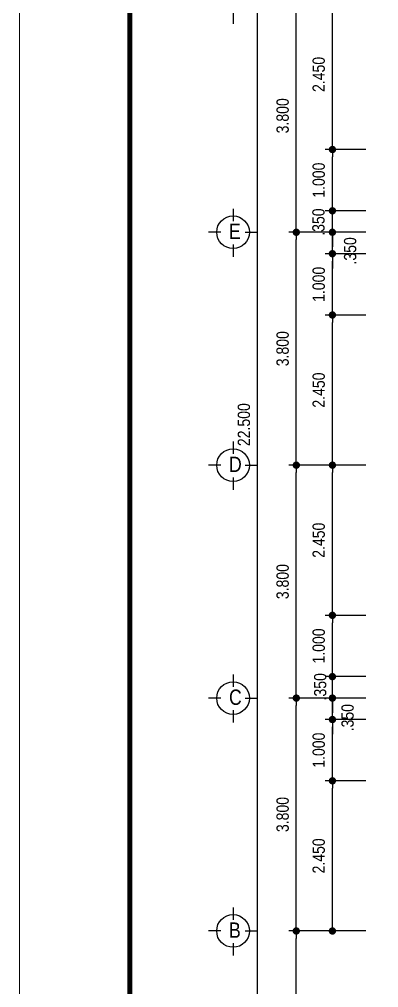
# Model space of a CAD drawing. Header units: millimetres. Extents: x 100 to 288, y -65 to 177.
# Drawn here: x 116.86 to 122.71, y -19.89 to -4.1 of the extents above; entities that cross this region are included whole.
import ezdxf

# ---------------------------------------------------------------- set-up
doc = ezdxf.new("R2010")
doc.units = ezdxf.units.MM
doc.header["$LTSCALE"] = 0.3
doc.header["$MEASUREMENT"] = 0
doc.header["$PDMODE"] = 2
doc.layers.get('0').update_dxf_attribs({"linetype": 'CONTINUOUS', "lineweight": 13})
doc.layers.get('DEFPOINTS').update_dxf_attribs({"linetype": 'CONTINUOUS', "lineweight": 13})
for name, color, linetype in [('CHU', 3, 'CONTINUOUS'), ('LAYER 1', 1, 'CONTINUOUS'), ('LAYER1', 1, 'CONTINUOUS'), ('LAYER7', 7, 'CONTINUOUS')]:
    doc.layers.add(name, color=color, linetype=linetype)
doc.styles.add('HELVE-KT', font='VHELVCN.TTF')
doc.dimstyles.new('1-100', dxfattribs={"dimtxt": 0.2, "dimasz": 0.12, "dimexe": 0.12, "dimexo": 0.2, "dimgap": 0.12, "dimtad": 1, "dimdec": 3, "dimzin": 4, "dimdsep": 46, "dimtxsty": 'HELVE-KT', "dimblk1": 'DOT', "dimblk2": 'DOT', "dimsah": 1, "dimcen": -0.18, "dimadec": 3, "dimazin": 0, "dimtfac": 1, "dimtdec": 3, "dimtmove": 2, "dimatfit": 3, "dimldrblk": 'DOT', "dimfxl": 0, "dimtolj": 1, "dimtzin": 4, "dimarcsym": 0})

# ---------------------------------------------------------------- blocks, each defined once
blk = doc.blocks.new('_DOT')
at = {"color": 0, "linetype": 'ByBlock'}
blk.add_line((-0.5, 0), (-1, 0), dxfattribs=at)
at = {"color": 0, "linetype": 'ByBlock', "const_width": 0.5}
blk.add_lwpolyline([(-0.25, 0, 1), (0.25, 0, 1)], format="xyb", close=True, dxfattribs=at)
blk = doc.blocks.new('*D922')
at = {"layer": 'DEFPOINTS', "color": 0, "lineweight": -2, "ltscale": 5}
for p in [(121.368, -18.969), (122.33, -18.969), (122.33, -22.369)]:
    blk.add_point(p, dxfattribs=at)
at = {"layer": 'LAYER 1', "color": 0, "lineweight": -2, "ltscale": 5}
for p, q in [((122.13, -18.969), (121.248, -18.969)), ((121.368, -22.249), (121.368, -19.089)), ((122.13, -22.369), (121.248, -22.369))]:
    blk.add_line(p, q, dxfattribs=at)
at = {"layer": 'LAYER 1', "color": 0, "lineweight": -2, "ltscale": 5, "xscale": 0.12, "yscale": 0.12, "zscale": 0.12}
for p, rotation in [((121.368, -18.969), 90), ((121.368, -22.369), 270)]:
    blk.add_blockref('_DOT', p, dxfattribs=dict(at, rotation=rotation))
at = {"layer": 'LAYER 1', "color": 0, "ltscale": 5, "insert": (121.146, -20.669), "char_height": 0.2, "attachment_point": 5, "rotation": 90, "style": 'HELVE-KT'}
blk.add_mtext('\\A1;3.400', dxfattribs=at)
blk = doc.blocks.new('*D923')
at = {"layer": 'DEFPOINTS', "color": 0, "lineweight": -2, "ltscale": 5}
for p in [(121.368, -15.169), (122.701, -15.169), (122.701, -18.969)]:
    blk.add_point(p, dxfattribs=at)
at = {"layer": 'LAYER 1', "color": 0, "lineweight": -2, "ltscale": 5}
for p, q in [((122.501, -15.169), (121.248, -15.169)), ((121.368, -18.849), (121.368, -15.289)), ((122.501, -18.969), (121.248, -18.969))]:
    blk.add_line(p, q, dxfattribs=at)
at = {"layer": 'LAYER 1', "color": 0, "lineweight": -2, "ltscale": 5, "xscale": 0.12, "yscale": 0.12, "zscale": 0.12}
for p, rotation in [((121.368, -15.169), 90), ((121.368, -18.969), 270)]:
    blk.add_blockref('_DOT', p, dxfattribs=dict(at, rotation=rotation))
at = {"layer": 'LAYER 1', "color": 0, "ltscale": 5, "insert": (121.146, -17.069), "char_height": 0.2, "attachment_point": 5, "rotation": 90, "style": 'HELVE-KT'}
blk.add_mtext('\\A1;3.800', dxfattribs=at)
blk = doc.blocks.new('*D924')
at = {"layer": 'DEFPOINTS', "color": 0, "lineweight": -2, "ltscale": 5}
for p in [(121.368, -11.369), (122.701, -11.369), (122.701, -15.169)]:
    blk.add_point(p, dxfattribs=at)
at = {"layer": 'LAYER 1', "color": 0, "lineweight": -2, "ltscale": 5}
for p, q in [((122.501, -11.369), (121.248, -11.369)), ((121.368, -15.049), (121.368, -11.489)), ((122.501, -15.169), (121.248, -15.169))]:
    blk.add_line(p, q, dxfattribs=at)
at = {"layer": 'LAYER 1', "color": 0, "lineweight": -2, "ltscale": 5, "xscale": 0.12, "yscale": 0.12, "zscale": 0.12}
for p, rotation in [((121.368, -11.369), 90), ((121.368, -15.169), 270)]:
    blk.add_blockref('_DOT', p, dxfattribs=dict(at, rotation=rotation))
at = {"layer": 'LAYER 1', "color": 0, "ltscale": 5, "insert": (121.146, -13.269), "char_height": 0.2, "attachment_point": 5, "rotation": 90, "style": 'HELVE-KT'}
blk.add_mtext('\\A1;3.800', dxfattribs=at)
blk = doc.blocks.new('*D925')
at = {"layer": 'DEFPOINTS', "color": 0, "lineweight": -2, "ltscale": 5}
for p in [(121.368, -7.569), (122.701, -7.569), (122.701, -11.369)]:
    blk.add_point(p, dxfattribs=at)
at = {"layer": 'LAYER 1', "color": 0, "lineweight": -2, "ltscale": 5}
for p, q in [((122.501, -7.569), (121.248, -7.569)), ((121.368, -11.249), (121.368, -7.689)), ((122.501, -11.369), (121.248, -11.369))]:
    blk.add_line(p, q, dxfattribs=at)
at = {"layer": 'LAYER 1', "color": 0, "lineweight": -2, "ltscale": 5, "xscale": 0.12, "yscale": 0.12, "zscale": 0.12}
for p, rotation in [((121.368, -7.569), 90), ((121.368, -11.369), 270)]:
    blk.add_blockref('_DOT', p, dxfattribs=dict(at, rotation=rotation))
at = {"layer": 'LAYER 1', "color": 0, "ltscale": 5, "insert": (121.146, -9.469), "char_height": 0.2, "attachment_point": 5, "rotation": 90, "style": 'HELVE-KT'}
blk.add_mtext('\\A1;3.800', dxfattribs=at)
blk = doc.blocks.new('*D926')
at = {"layer": 'DEFPOINTS', "color": 0, "lineweight": -2, "ltscale": 5}
for p in [(121.368, -3.769), (122.701, -3.769), (122.701, -7.569)]:
    blk.add_point(p, dxfattribs=at)
at = {"layer": 'LAYER 1', "color": 0, "lineweight": -2, "ltscale": 5}
for p, q in [((122.501, -3.769), (121.248, -3.769)), ((121.368, -7.449), (121.368, -3.889)), ((122.501, -7.569), (121.248, -7.569))]:
    blk.add_line(p, q, dxfattribs=at)
at = {"layer": 'LAYER 1', "color": 0, "lineweight": -2, "ltscale": 5, "xscale": 0.12, "yscale": 0.12, "zscale": 0.12}
for p, rotation in [((121.368, -3.769), 90), ((121.368, -7.569), 270)]:
    blk.add_blockref('_DOT', p, dxfattribs=dict(at, rotation=rotation))
at = {"layer": 'LAYER 1', "color": 0, "ltscale": 5, "insert": (121.146, -5.669), "char_height": 0.2, "attachment_point": 5, "rotation": 90, "style": 'HELVE-KT'}
blk.add_mtext('\\A1;3.800', dxfattribs=at)
blk = doc.blocks.new('*D928')
at = {"layer": 'DEFPOINTS', "color": 0, "lineweight": -2, "ltscale": 5}
for p in [(120.738, 0.131), (121.707, 0.131), (121.707, -22.369)]:
    blk.add_point(p, dxfattribs=at)
at = {"layer": 'LAYER 1', "color": 0, "lineweight": -2, "ltscale": 5}
for p, q in [((121.507, 0.131), (120.618, 0.131)), ((120.738, -22.249), (120.738, 0.011)), ((121.507, -22.369), (120.618, -22.369))]:
    blk.add_line(p, q, dxfattribs=at)
at = {"layer": 'LAYER 1', "color": 0, "lineweight": -2, "ltscale": 5, "xscale": 0.12, "yscale": 0.12, "zscale": 0.12}
for p, rotation in [((120.738, 0.131), 90), ((120.738, -22.369), 270)]:
    blk.add_blockref('_DOT', p, dxfattribs=dict(at, rotation=rotation))
at = {"layer": 'LAYER 1', "color": 0, "ltscale": 5, "insert": (120.515, -10.708), "char_height": 0.2, "attachment_point": 5, "rotation": 90, "style": 'HELVE-KT'}
blk.add_mtext('\\A1;22.500', dxfattribs=at)
blk = doc.blocks.new('*D946')
at = {"layer": 'DEFPOINTS', "color": 0, "lineweight": -2, "ltscale": 5}
for p in [(121.956, -16.519), (122.701, -16.519), (122.701, -18.969)]:
    blk.add_point(p, dxfattribs=at)
at = {"layer": 'LAYER 1', "color": 0, "lineweight": -2, "ltscale": 5}
for p, q in [((122.501, -16.519), (121.836, -16.519)), ((121.956, -18.849), (121.956, -16.639)), ((122.501, -18.969), (121.836, -18.969))]:
    blk.add_line(p, q, dxfattribs=at)
at = {"layer": 'LAYER 1', "color": 0, "lineweight": -2, "ltscale": 5, "xscale": 0.12, "yscale": 0.12, "zscale": 0.12}
for p, rotation in [((121.956, -16.519), 90), ((121.956, -18.969), 270)]:
    blk.add_blockref('_DOT', p, dxfattribs=dict(at, rotation=rotation))
at = {"layer": 'LAYER 1', "color": 0, "ltscale": 5, "insert": (121.734, -17.744), "char_height": 0.2, "attachment_point": 5, "rotation": 90, "style": 'HELVE-KT'}
blk.add_mtext('\\A1;2.450', dxfattribs=at)
blk = doc.blocks.new('*D947')
at = {"layer": 'DEFPOINTS', "color": 0, "lineweight": -2, "ltscale": 5}
for p in [(121.956, -15.519), (122.701, -15.519), (122.701, -16.519)]:
    blk.add_point(p, dxfattribs=at)
at = {"layer": 'LAYER 1', "color": 0, "lineweight": -2, "ltscale": 5}
for p, q in [((122.501, -15.519), (121.836, -15.519)), ((121.956, -16.399), (121.956, -15.639)), ((122.501, -16.519), (121.836, -16.519))]:
    blk.add_line(p, q, dxfattribs=at)
at = {"layer": 'LAYER 1', "color": 0, "lineweight": -2, "ltscale": 5, "xscale": 0.12, "yscale": 0.12, "zscale": 0.12}
for p, rotation in [((121.956, -15.519), 90), ((121.956, -16.519), 270)]:
    blk.add_blockref('_DOT', p, dxfattribs=dict(at, rotation=rotation))
at = {"layer": 'LAYER 1', "color": 0, "ltscale": 5, "insert": (121.734, -16.019), "char_height": 0.2, "attachment_point": 5, "rotation": 90, "style": 'HELVE-KT'}
blk.add_mtext('\\A1;1.000', dxfattribs=at)
blk = doc.blocks.new('*D948')
at = {"layer": 'DEFPOINTS', "color": 0, "lineweight": -2, "ltscale": 5}
for p in [(121.956, -15.169), (122.701, -15.169), (122.701, -15.519)]:
    blk.add_point(p, dxfattribs=at)
at = {"layer": 'LAYER 1', "color": 0, "lineweight": -2, "ltscale": 5}
for p, q in [((121.956, -15.049), (121.956, -14.929)), ((122.501, -15.169), (121.836, -15.169)), ((121.956, -15.519), (121.956, -15.169)), ((122.501, -15.519), (121.836, -15.519)), ((121.956, -15.639), (121.956, -15.759))]:
    blk.add_line(p, q, dxfattribs=at)
at = {"layer": 'LAYER 1', "color": 0, "lineweight": -2, "ltscale": 5, "xscale": 0.12, "yscale": 0.12, "zscale": 0.12}
for p, rotation in [((121.956, -15.169), 270), ((121.956, -15.519), 90)]:
    blk.add_blockref('_DOT', p, dxfattribs=dict(at, rotation=rotation))
at = {"layer": 'LAYER 1', "color": 0, "ltscale": 5, "insert": (122.204, -15.489), "char_height": 0.2, "attachment_point": 5, "rotation": 90, "style": 'HELVE-KT'}
blk.add_mtext('\\A1;.350', dxfattribs=at)
blk = doc.blocks.new('*D949')
at = {"layer": 'DEFPOINTS', "color": 0, "lineweight": -2, "ltscale": 5}
for p in [(121.956, -14.819), (122.701, -14.819), (122.701, -15.169)]:
    blk.add_point(p, dxfattribs=at)
at = {"layer": 'LAYER 1', "color": 0, "lineweight": -2, "ltscale": 5}
for p, q in [((121.956, -14.699), (121.956, -14.579)), ((122.501, -14.819), (121.836, -14.819)), ((121.956, -15.169), (121.956, -14.819)), ((122.501, -15.169), (121.836, -15.169)), ((121.956, -15.289), (121.956, -15.409))]:
    blk.add_line(p, q, dxfattribs=at)
at = {"layer": 'LAYER 1', "color": 0, "lineweight": -2, "ltscale": 5, "xscale": 0.12, "yscale": 0.12, "zscale": 0.12}
for p, rotation in [((121.956, -14.819), 270), ((121.956, -15.169), 90)]:
    blk.add_blockref('_DOT', p, dxfattribs=dict(at, rotation=rotation))
at = {"layer": 'LAYER 1', "color": 0, "ltscale": 5, "insert": (121.758, -14.985), "char_height": 0.2, "attachment_point": 5, "rotation": 90, "style": 'HELVE-KT'}
blk.add_mtext('\\A1;.350', dxfattribs=at)
blk = doc.blocks.new('*D950')
at = {"layer": 'DEFPOINTS', "color": 0, "lineweight": -2, "ltscale": 5}
for p in [(121.956, -13.819), (122.701, -13.819), (122.701, -14.819)]:
    blk.add_point(p, dxfattribs=at)
at = {"layer": 'LAYER 1', "color": 0, "lineweight": -2, "ltscale": 5}
for p, q in [((122.501, -13.819), (121.836, -13.819)), ((121.956, -14.699), (121.956, -13.939)), ((122.501, -14.819), (121.836, -14.819))]:
    blk.add_line(p, q, dxfattribs=at)
at = {"layer": 'LAYER 1', "color": 0, "lineweight": -2, "ltscale": 5, "xscale": 0.12, "yscale": 0.12, "zscale": 0.12}
for p, rotation in [((121.956, -13.819), 90), ((121.956, -14.819), 270)]:
    blk.add_blockref('_DOT', p, dxfattribs=dict(at, rotation=rotation))
at = {"layer": 'LAYER 1', "color": 0, "ltscale": 5, "insert": (121.734, -14.319), "char_height": 0.2, "attachment_point": 5, "rotation": 90, "style": 'HELVE-KT'}
blk.add_mtext('\\A1;1.000', dxfattribs=at)
blk = doc.blocks.new('*D951')
at = {"layer": 'DEFPOINTS', "color": 0, "lineweight": -2, "ltscale": 5}
for p in [(121.956, -11.369), (122.701, -11.369), (122.701, -13.819)]:
    blk.add_point(p, dxfattribs=at)
at = {"layer": 'LAYER 1', "color": 0, "lineweight": -2, "ltscale": 5}
for p, q in [((122.501, -11.369), (121.836, -11.369)), ((121.956, -13.699), (121.956, -11.489)), ((122.501, -13.819), (121.836, -13.819))]:
    blk.add_line(p, q, dxfattribs=at)
at = {"layer": 'LAYER 1', "color": 0, "lineweight": -2, "ltscale": 5, "xscale": 0.12, "yscale": 0.12, "zscale": 0.12}
for p, rotation in [((121.956, -11.369), 90), ((121.956, -13.819), 270)]:
    blk.add_blockref('_DOT', p, dxfattribs=dict(at, rotation=rotation))
at = {"layer": 'LAYER 1', "color": 0, "ltscale": 5, "insert": (121.734, -12.594), "char_height": 0.2, "attachment_point": 5, "rotation": 90, "style": 'HELVE-KT'}
blk.add_mtext('\\A1;2.450', dxfattribs=at)
blk = doc.blocks.new('*D952')
at = {"layer": 'DEFPOINTS', "color": 0, "lineweight": -2, "ltscale": 5}
for p in [(121.956, -8.919), (122.701, -8.919), (122.701, -11.369)]:
    blk.add_point(p, dxfattribs=at)
at = {"layer": 'LAYER 1', "color": 0, "lineweight": -2, "ltscale": 5}
for p, q in [((122.501, -8.919), (121.836, -8.919)), ((121.956, -11.249), (121.956, -9.039)), ((122.501, -11.369), (121.836, -11.369))]:
    blk.add_line(p, q, dxfattribs=at)
at = {"layer": 'LAYER 1', "color": 0, "lineweight": -2, "ltscale": 5, "xscale": 0.12, "yscale": 0.12, "zscale": 0.12}
for p, rotation in [((121.956, -8.919), 90), ((121.956, -11.369), 270)]:
    blk.add_blockref('_DOT', p, dxfattribs=dict(at, rotation=rotation))
at = {"layer": 'LAYER 1', "color": 0, "ltscale": 5, "insert": (121.734, -10.144), "char_height": 0.2, "attachment_point": 5, "rotation": 90, "style": 'HELVE-KT'}
blk.add_mtext('\\A1;2.450', dxfattribs=at)
blk = doc.blocks.new('*D953')
at = {"layer": 'DEFPOINTS', "color": 0, "lineweight": -2, "ltscale": 5}
for p in [(121.956, -7.919), (122.701, -7.919), (122.701, -8.919)]:
    blk.add_point(p, dxfattribs=at)
at = {"layer": 'LAYER 1', "color": 0, "lineweight": -2, "ltscale": 5}
for p, q in [((122.501, -7.919), (121.836, -7.919)), ((121.956, -8.799), (121.956, -8.039)), ((122.501, -8.919), (121.836, -8.919))]:
    blk.add_line(p, q, dxfattribs=at)
at = {"layer": 'LAYER 1', "color": 0, "lineweight": -2, "ltscale": 5, "xscale": 0.12, "yscale": 0.12, "zscale": 0.12}
for p, rotation in [((121.956, -7.919), 90), ((121.956, -8.919), 270)]:
    blk.add_blockref('_DOT', p, dxfattribs=dict(at, rotation=rotation))
at = {"layer": 'LAYER 1', "color": 0, "ltscale": 5, "insert": (121.734, -8.419), "char_height": 0.2, "attachment_point": 5, "rotation": 90, "style": 'HELVE-KT'}
blk.add_mtext('\\A1;1.000', dxfattribs=at)
blk = doc.blocks.new('*D954')
at = {"layer": 'DEFPOINTS', "color": 0, "lineweight": -2, "ltscale": 5}
for p in [(121.956, -7.569), (122.701, -7.569), (122.701, -7.919)]:
    blk.add_point(p, dxfattribs=at)
at = {"layer": 'LAYER 1', "color": 0, "lineweight": -2, "ltscale": 5}
for p, q in [((121.956, -7.449), (121.956, -7.329)), ((122.501, -7.569), (121.836, -7.569)), ((121.956, -7.919), (121.956, -7.569)), ((122.501, -7.919), (121.836, -7.919)), ((121.956, -8.039), (121.956, -8.159))]:
    blk.add_line(p, q, dxfattribs=at)
at = {"layer": 'LAYER 1', "color": 0, "lineweight": -2, "ltscale": 5, "xscale": 0.12, "yscale": 0.12, "zscale": 0.12}
for p, rotation in [((121.956, -7.569), 270), ((121.956, -7.919), 90)]:
    blk.add_blockref('_DOT', p, dxfattribs=dict(at, rotation=rotation))
at = {"layer": 'LAYER 1', "color": 0, "ltscale": 5, "insert": (122.246, -7.873), "char_height": 0.2, "attachment_point": 5, "rotation": 90, "style": 'HELVE-KT'}
blk.add_mtext('\\A1;.350', dxfattribs=at)
blk = doc.blocks.new('*D955')
at = {"layer": 'DEFPOINTS', "color": 0, "lineweight": -2, "ltscale": 5}
for p in [(121.956, -7.219), (122.701, -7.219), (122.701, -7.569)]:
    blk.add_point(p, dxfattribs=at)
at = {"layer": 'LAYER 1', "color": 0, "lineweight": -2, "ltscale": 5}
for p, q in [((121.956, -7.099), (121.956, -6.979)), ((122.501, -7.219), (121.836, -7.219)), ((121.956, -7.569), (121.956, -7.219)), ((122.501, -7.569), (121.836, -7.569)), ((121.956, -7.689), (121.956, -7.809))]:
    blk.add_line(p, q, dxfattribs=at)
at = {"layer": 'LAYER 1', "color": 0, "lineweight": -2, "ltscale": 5, "xscale": 0.12, "yscale": 0.12, "zscale": 0.12}
for p, rotation in [((121.956, -7.219), 270), ((121.956, -7.569), 90)]:
    blk.add_blockref('_DOT', p, dxfattribs=dict(at, rotation=rotation))
at = {"layer": 'LAYER 1', "color": 0, "ltscale": 5, "insert": (121.73, -7.403), "char_height": 0.2, "attachment_point": 5, "rotation": 90, "style": 'HELVE-KT'}
blk.add_mtext('\\A1;.350', dxfattribs=at)
blk = doc.blocks.new('*D956')
at = {"layer": 'DEFPOINTS', "color": 0, "lineweight": -2, "ltscale": 5}
for p in [(121.956, -6.219), (122.701, -6.219), (122.701, -7.219)]:
    blk.add_point(p, dxfattribs=at)
at = {"layer": 'LAYER 1', "color": 0, "lineweight": -2, "ltscale": 5}
for p, q in [((122.501, -6.219), (121.836, -6.219)), ((121.956, -7.099), (121.956, -6.339)), ((122.501, -7.219), (121.836, -7.219))]:
    blk.add_line(p, q, dxfattribs=at)
at = {"layer": 'LAYER 1', "color": 0, "lineweight": -2, "ltscale": 5, "xscale": 0.12, "yscale": 0.12, "zscale": 0.12}
for p, rotation in [((121.956, -6.219), 90), ((121.956, -7.219), 270)]:
    blk.add_blockref('_DOT', p, dxfattribs=dict(at, rotation=rotation))
at = {"layer": 'LAYER 1', "color": 0, "ltscale": 5, "insert": (121.734, -6.719), "char_height": 0.2, "attachment_point": 5, "rotation": 90, "style": 'HELVE-KT'}
blk.add_mtext('\\A1;1.000', dxfattribs=at)
blk = doc.blocks.new('*D957')
at = {"layer": 'DEFPOINTS', "color": 0, "lineweight": -2, "ltscale": 5}
for p in [(121.956, -3.769), (122.701, -3.769), (122.701, -6.219)]:
    blk.add_point(p, dxfattribs=at)
at = {"layer": 'LAYER 1', "color": 0, "lineweight": -2, "ltscale": 5}
for p, q in [((122.501, -3.769), (121.836, -3.769)), ((121.956, -6.099), (121.956, -3.889)), ((122.501, -6.219), (121.836, -6.219))]:
    blk.add_line(p, q, dxfattribs=at)
at = {"layer": 'LAYER 1', "color": 0, "lineweight": -2, "ltscale": 5, "xscale": 0.12, "yscale": 0.12, "zscale": 0.12}
for p, rotation in [((121.956, -3.769), 90), ((121.956, -6.219), 270)]:
    blk.add_blockref('_DOT', p, dxfattribs=dict(at, rotation=rotation))
at = {"layer": 'LAYER 1', "color": 0, "ltscale": 5, "insert": (121.734, -4.994), "char_height": 0.2, "attachment_point": 5, "rotation": 90, "style": 'HELVE-KT'}
blk.add_mtext('\\A1;2.450', dxfattribs=at)

msp = doc.modelspace()

# ---------------------------------------------------------------- linework, layer by layer
at = {"layer": 'CHU'}
for points in [[(120.33753, -3.96865), (120.33753, -4.16865)], [(120.33753, -7.18532), (120.33753, -7.38532)], [(120.13753, -7.56865), (119.93753, -7.56865)], [(120.53753, -7.56865), (120.73753, -7.56865)], [(120.33753, -7.76865), (120.33753, -7.96865)], [(120.33753, -10.98532), (120.33753, -11.18532)], [(120.13753, -11.36865), (119.93753, -11.36865)], [(120.53753, -11.36865), (120.73753, -11.36865)], [(120.33753, -11.56865), (120.33753, -11.76865)], [(120.33753, -14.78532), (120.33753, -14.98532)], [(120.13753, -15.16865), (119.93753, -15.16865)], [(120.53753, -15.16865), (120.73753, -15.16865)], [(120.33753, -15.36865), (120.33753, -15.56865)], [(120.33753, -18.58532), (120.33753, -18.78532)], [(120.13753, -18.96865), (119.93753, -18.96865)], [(120.53753, -18.96865), (120.73753, -18.96865)], [(120.33753, -19.16865), (120.33753, -19.36865)]]:
    msp.add_lwpolyline(points, dxfattribs=at)
for centre in [(120.33753, -7.56865), (120.33753, -11.36865), (120.33753, -15.16865), (120.33753, -18.96865)]:
    msp.add_circle(centre, 0.26667, dxfattribs=at)
at = {"layer": 'DEFPOINTS', "linetype": 'Continuous', "ltscale": 0.08}
msp.add_lwpolyline([(116.85754, -27.34106), (158.85754, -27.34106), (158.85754, 2.35894), (116.85754, 2.35894)], close=True, dxfattribs=at)
at = {"layer": 'LAYER7', "linetype": 'Continuous', "const_width": 0.08}
msp.add_lwpolyline([(157.85754, 1.3964), (118.65754, 1.3964), (118.65754, -26.37851), (157.85754, -26.37851)], close=True, dxfattribs=at)

# ---------------------------------------------------------------- texts
at = {"layer": 'LAYER1', "linetype": 'Continuous', "ltscale": 0.05, "char_height": 0.25, "width": 13.0973333, "attachment_point": 1, "style": 'HELVE-KT'}
for s, insert in [('E', (120.27236, -7.43011)), ('D', (120.27236, -11.23011)), ('C', (120.27236, -15.03011)), ('B', (120.27236, -18.83011))]:
    msp.add_mtext(s, dxfattribs=dict(at, insert=insert))

# ---------------------------------------------------------------- dimensions: what is measured, and where the dimension line sits
at = {"layer": 'LAYER 1', "ltscale": 5}
for base, p1, p2, picture, middle in [((120.73753, 0.13135), (121.70748, -22.36865), (121.70748, 0.13135), '*D928', (120.5154, -10.70764)), ((121.95576, -7.21865), (122.70121, -7.56865), (122.70121, -7.21865), '*D955', (121.73033, -7.40257)), ((121.95576, -7.56865), (122.70121, -7.91865), (122.70121, -7.56865), '*D954', (122.24564, -7.87343)), ((121.95576, -14.81865), (122.70121, -15.16865), (122.70121, -14.81865), '*D949', (121.75807, -14.9851)), ((121.95576, -15.16865), (122.70121, -15.51865), (122.70121, -15.16865), '*D948', (122.20399, -15.48901))]:
    dim = msp.add_linear_dim(base=base, p1=p1, p2=p2, angle=90, dimstyle='1-100', dxfattribs=at)
    dim.commit()
    dim.dimension.update_dxf_attribs({"geometry": picture, "text_midpoint": middle, "dimtype": 160})
for base, p1, p2, picture, middle in [((121.36771, -3.76865), (122.70121, -7.56865), (122.70121, -3.76865), '*D926', (121.14558, -5.66865)), ((121.95576, -3.76865), (122.70121, -6.21865), (122.70121, -3.76865), '*D957', (121.73363, -4.99365)), ((121.95576, -6.21865), (122.70121, -7.21865), (122.70121, -6.21865), '*D956', (121.73363, -6.71865)), ((121.36771, -7.56865), (122.70121, -11.36865), (122.70121, -7.56865), '*D925', (121.14558, -9.46865)), ((121.95576, -7.91865), (122.70121, -8.91865), (122.70121, -7.91865), '*D953', (121.73363, -8.41865)), ((121.95576, -8.91865), (122.70121, -11.36865), (122.70121, -8.91865), '*D952', (121.73363, -10.14365)), ((121.36771, -11.36865), (122.70121, -15.16865), (122.70121, -11.36865), '*D924', (121.14558, -13.26865)), ((121.95576, -11.36865), (122.70121, -13.81865), (122.70121, -11.36865), '*D951', (121.73363, -12.59365)), ((121.95576, -13.81865), (122.70121, -14.81865), (122.70121, -13.81865), '*D950', (121.73363, -14.31865)), ((121.36771, -15.16865), (122.70121, -18.96865), (122.70121, -15.16865), '*D923', (121.14558, -17.06865)), ((121.95576, -15.51865), (122.70121, -16.51865), (122.70121, -15.51865), '*D947', (121.73363, -16.01865)), ((121.95576, -16.51865), (122.70121, -18.96865), (122.70121, -16.51865), '*D946', (121.73363, -17.74365)), ((121.36771, -18.96865), (122.32953, -22.36865), (122.32953, -18.96865), '*D922', (121.14558, -20.66865))]:
    dim = msp.add_linear_dim(base=base, p1=p1, p2=p2, angle=90, dimstyle='1-100', dxfattribs=at)
    dim.commit()
    dim.dimension.update_dxf_attribs({"geometry": picture, "text_midpoint": middle})

doc.saveas('drawing.dxf')
